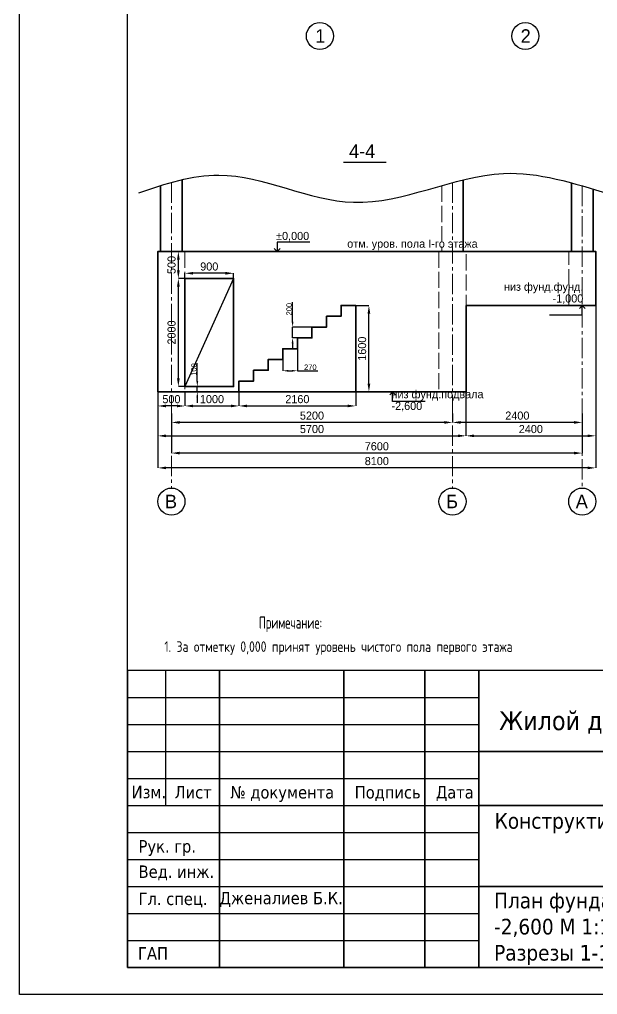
# Model space of a CAD drawing. Header units: millimetres. Extents: x 363119 to 453119, y -246250 to -184425.
# Drawn here: x 386119 to 396813, y -214125 to -196072 of the extents above; entities that cross this region are included whole.
import ezdxf
from ezdxf.enums import TextEntityAlignment as Align

# ---------------------------------------------------------------- set-up
doc = ezdxf.new("R2010")
doc.units = ezdxf.units.MM
doc.linetypes.add('ACAD_ISO02W100', pattern=[15, 12, -3])
doc.linetypes.add('CENTER2', pattern=[1.125, 0.75, -0.125, 0.125, -0.125])
for name, color, linetype in [('0 duvar', 2, 'Continuous'), ('AKS', 252, 'CENTER2'), ('Надписи', 211, 'Continuous'), ('Штамп', 222, 'Continuous')]:
    doc.layers.add(name, color=color, linetype=linetype)
doc.layers.add('ahsap', color=222, linetype='Continuous', lineweight=13)
doc.styles.add('SPDS', font='SPDS.shx')
doc.dimstyles.new('ISO-25', dxfattribs={"dimtxt": 100, "dimasz": 2.5, "dimexe": 1.25, "dimexo": 0.625, "dimtad": 1, "dimdec": 0, "dimtxsty": 'Standard', "dimcen": 2.5, "dimadec": 0, "dimazin": 0, "dimtfac": 1, "dimtdec": 0, "dimtmove": 0, "dimatfit": 3, "dimfxl": 0, "dimarcsym": 0})

# ---------------------------------------------------------------- blocks, each defined once
blk = doc.blocks.new('*D239')
at = {"layer": 'ahsap', "color": 0, "lineweight": -2}
for p, q in [((394130, -203368), (394130, -203532)), ((396530, -203368), (396530, -203532)), ((396380, -203532), (394280, -203532))]:
    blk.add_line(p, q, dxfattribs=at)
at = {"layer": 'ahsap', "color": 0}
for points in [[(394280, -203507), (394280, -203557), (394130, -203532)], [(396380, -203507), (396380, -203557), (396530, -203532)]]:
    blk.add_solid(points, dxfattribs=at)
at = {"layer": 'DEFPOINTS', "color": 0}
for p in [(394130, -203367), (396530, -203367), (394130, -203532)]:
    blk.add_point(p, dxfattribs=at)
at = {"layer": 'ahsap', "color": 0, "insert": (395330, -203407), "char_height": 150, "attachment_point": 5}
blk.add_mtext('2400', dxfattribs=at)
blk = doc.blocks.new('*D240')
at = {"layer": 'ahsap', "color": 0, "lineweight": -2}
for p, q in [((388930, -203368), (388930, -203532)), ((394130, -203368), (394130, -203532)), ((393980, -203532), (389080, -203532))]:
    blk.add_line(p, q, dxfattribs=at)
at = {"layer": 'ahsap', "color": 0}
for points in [[(389080, -203507), (389080, -203557), (388930, -203532)], [(393980, -203507), (393980, -203557), (394130, -203532)]]:
    blk.add_solid(points, dxfattribs=at)
at = {"layer": 'DEFPOINTS', "color": 0}
for p in [(388930, -203367), (394130, -203367), (388930, -203532)]:
    blk.add_point(p, dxfattribs=at)
at = {"layer": 'ahsap', "color": 0, "insert": (391530, -203407), "char_height": 150, "attachment_point": 5}
blk.add_mtext('5200', dxfattribs=at)
blk = doc.blocks.new('*D241')
at = {"layer": 'ahsap', "color": 0, "lineweight": -2}
for p, q in [((388930, -203368), (388930, -204101)), ((396530, -203368), (396530, -204101)), ((396380, -204100), (389080, -204100))]:
    blk.add_line(p, q, dxfattribs=at)
at = {"layer": 'ahsap', "color": 0}
for points in [[(389080, -204075), (389080, -204125), (388930, -204100)], [(396380, -204075), (396380, -204125), (396530, -204100)]]:
    blk.add_solid(points, dxfattribs=at)
at = {"layer": 'DEFPOINTS', "color": 0}
for p in [(388930, -203367), (396530, -203367), (388930, -204100)]:
    blk.add_point(p, dxfattribs=at)
at = {"layer": 'ahsap', "color": 0, "insert": (392730, -203975), "char_height": 150, "attachment_point": 5}
blk.add_mtext('7600', dxfattribs=at)
blk = doc.blocks.new('*D242')
at = {"layer": 'ahsap', "color": 0, "lineweight": -2}
for p, q in [((396780, -201368), (396780, -204375)), ((388680, -203368), (388680, -204375)), ((396630, -204374), (388830, -204374))]:
    blk.add_line(p, q, dxfattribs=at)
at = {"layer": 'ahsap', "color": 0}
for points in [[(388830, -204349), (388830, -204399), (388680, -204374)], [(396630, -204349), (396630, -204399), (396780, -204374)]]:
    blk.add_solid(points, dxfattribs=at)
at = {"layer": 'DEFPOINTS', "color": 0}
for p in [(396780, -201367), (388680, -203367), (388680, -204374)]:
    blk.add_point(p, dxfattribs=at)
at = {"layer": 'ahsap', "color": 0, "insert": (392730, -204249), "char_height": 150, "attachment_point": 5}
blk.add_mtext('8100', dxfattribs=at)
blk = doc.blocks.new('*D243')
at = {"layer": 'ahsap', "color": 0, "lineweight": -2}
for p, q in [((389180, -200867), (389180, -200771)), ((389930, -200771), (389330, -200771)), ((390080, -200867), (390080, -200771))]:
    blk.add_line(p, q, dxfattribs=at)
at = {"layer": 'ahsap', "color": 0}
for points in [[(389330, -200746), (389330, -200796), (389180, -200771)], [(389930, -200746), (389930, -200796), (390080, -200771)]]:
    blk.add_solid(points, dxfattribs=at)
at = {"layer": 'DEFPOINTS', "color": 0}
for p in [(389180, -200771), (389180, -200867), (390080, -200867)]:
    blk.add_point(p, dxfattribs=at)
at = {"layer": 'ahsap', "color": 0, "insert": (389630, -200646), "char_height": 150, "attachment_point": 5}
blk.add_mtext('900', dxfattribs=at)
blk = doc.blocks.new('*D248')
at = {"layer": 'ahsap', "color": 0, "lineweight": -2}
for p, q in [((389179, -200867), (389058, -200867)), ((389058, -202717), (389058, -201017)), ((389179, -202867), (389058, -202867))]:
    blk.add_line(p, q, dxfattribs=at)
at = {"layer": 'ahsap', "color": 0}
for points in [[(389033, -201017), (389083, -201017), (389058, -200867)], [(389033, -202717), (389083, -202717), (389058, -202867)]]:
    blk.add_solid(points, dxfattribs=at)
at = {"layer": 'DEFPOINTS', "color": 0}
for p in [(389058, -200867), (389180, -200867), (389180, -202867)]:
    blk.add_point(p, dxfattribs=at)
at = {"layer": 'ahsap', "color": 0, "insert": (388933, -201867), "char_height": 150, "attachment_point": 5, "rotation": 90}
blk.add_mtext('2000', dxfattribs=at)
blk = doc.blocks.new('*D249')
at = {"layer": 'ahsap', "color": 0, "lineweight": -2}
for p, q in [((389179, -200367), (389058, -200367)), ((389058, -200717), (389058, -200517)), ((389179, -200867), (389058, -200867))]:
    blk.add_line(p, q, dxfattribs=at)
at = {"layer": 'ahsap', "color": 0}
for points in [[(389033, -200517), (389083, -200517), (389058, -200367)], [(389033, -200717), (389083, -200717), (389058, -200867)]]:
    blk.add_solid(points, dxfattribs=at)
at = {"layer": 'DEFPOINTS', "color": 0}
for p in [(389058, -200367), (389180, -200367), (389180, -200867)]:
    blk.add_point(p, dxfattribs=at)
at = {"layer": 'ahsap', "color": 0, "insert": (388933, -200617), "char_height": 150, "attachment_point": 5, "rotation": 90}
blk.add_mtext('500', dxfattribs=at)
blk = doc.blocks.new('*D250')
at = {"layer": 'ahsap', "color": 0, "lineweight": -2}
for p, q in [((392341, -201367), (392585, -201367)), ((392584, -202817), (392584, -201517)), ((392341, -202967), (392585, -202967))]:
    blk.add_line(p, q, dxfattribs=at)
at = {"layer": 'ahsap', "color": 0}
for points in [[(392559, -201517), (392609, -201517), (392584, -201367)], [(392559, -202817), (392609, -202817), (392584, -202967)]]:
    blk.add_solid(points, dxfattribs=at)
at = {"layer": 'DEFPOINTS', "color": 0}
for p in [(392340, -201367), (392584, -201367), (392340, -202967)]:
    blk.add_point(p, dxfattribs=at)
at = {"layer": 'ahsap', "color": 0, "insert": (392459, -202167), "char_height": 150, "attachment_point": 5, "rotation": 90}
blk.add_mtext('1600', dxfattribs=at)
blk = doc.blocks.new('*D244')
at = {"layer": 'ahsap', "color": 0, "lineweight": -2}
for p, q in [((389180, -202968), (389180, -203228)), ((390180, -202968), (390180, -203228)), ((389330, -203227), (390030, -203227))]:
    blk.add_line(p, q, dxfattribs=at)
at = {"layer": 'ahsap', "color": 0}
for points in [[(389330, -203202), (389330, -203252), (389180, -203227)], [(390030, -203202), (390030, -203252), (390180, -203227)]]:
    blk.add_solid(points, dxfattribs=at)
at = {"layer": 'DEFPOINTS', "color": 0}
for p in [(389180, -202967), (390180, -202967), (390180, -203227)]:
    blk.add_point(p, dxfattribs=at)
at = {"layer": 'ahsap', "color": 0, "insert": (389680, -203102), "char_height": 150, "attachment_point": 5}
blk.add_mtext('1000', dxfattribs=at)
blk = doc.blocks.new('*D238')
at = {"layer": 'ahsap', "color": 0, "lineweight": -2}
for p, q in [((390180, -202968), (390180, -203228)), ((392340, -202968), (392340, -203228)), ((390330, -203227), (392190, -203227))]:
    blk.add_line(p, q, dxfattribs=at)
at = {"layer": 'ahsap', "color": 0}
for points in [[(390330, -203202), (390330, -203252), (390180, -203227)], [(392190, -203202), (392190, -203252), (392340, -203227)]]:
    blk.add_solid(points, dxfattribs=at)
at = {"layer": 'DEFPOINTS', "color": 0}
for p in [(390180, -202967), (392340, -202967), (392340, -203227)]:
    blk.add_point(p, dxfattribs=at)
at = {"layer": 'ahsap', "color": 0, "insert": (391260, -203102), "char_height": 150, "attachment_point": 5}
blk.add_mtext('2160', dxfattribs=at)
blk = doc.blocks.new('*D245')
at = {"layer": 'ahsap', "color": 0, "lineweight": -2}
for p, q in [((388680, -202968), (388680, -203228)), ((389180, -202968), (389180, -203228)), ((389030, -203228), (388830, -203228))]:
    blk.add_line(p, q, dxfattribs=at)
at = {"layer": 'ahsap', "color": 0}
for points in [[(388830, -203203), (388830, -203253), (388680, -203228)], [(389030, -203203), (389030, -203253), (389180, -203228)]]:
    blk.add_solid(points, dxfattribs=at)
at = {"layer": 'DEFPOINTS', "color": 0}
for p in [(388680, -202967), (389180, -202967), (388680, -203228)]:
    blk.add_point(p, dxfattribs=at)
at = {"layer": 'ahsap', "color": 0, "insert": (388930, -203103), "char_height": 150, "attachment_point": 5}
blk.add_mtext('500', dxfattribs=at)
blk = doc.blocks.new('*D246')
at = {"layer": 'ahsap', "color": 0, "lineweight": -2}
for p, q in [((390990, -202168), (390990, -202576)), ((391260, -202168), (391260, -202576)), ((391090, -202576), (391160, -202576)), ((391260, -202576), (391640, -202576))]:
    blk.add_line(p, q, dxfattribs=at)
at = {"layer": 'ahsap', "color": 0}
for points in [[(391090, -202560), (391090, -202593), (390990, -202576)], [(391160, -202560), (391160, -202593), (391260, -202576)]]:
    blk.add_solid(points, dxfattribs=at)
at = {"layer": 'DEFPOINTS', "color": 0}
for p in [(390990, -202167), (391260, -202167), (391260, -202576)]:
    blk.add_point(p, dxfattribs=at)
at = {"layer": 'ahsap', "color": 0, "insert": (391500, -202511), "char_height": 100, "attachment_point": 5}
blk.add_mtext('270', dxfattribs=at)
blk = doc.blocks.new('*D247')
at = {"layer": 'ahsap', "color": 0, "lineweight": -2}
for p, q in [((391172, -201667), (391172, -201304)), ((391529, -201767), (391172, -201767)), ((391172, -201967), (391172, -201767)), ((391529, -201967), (391172, -201967)), ((391172, -202067), (391172, -202167))]:
    blk.add_line(p, q, dxfattribs=at)
at = {"layer": 'ahsap', "color": 0}
for points in [[(391155, -201667), (391189, -201667), (391172, -201767)], [(391155, -202067), (391189, -202067), (391172, -201967)]]:
    blk.add_solid(points, dxfattribs=at)
at = {"layer": 'DEFPOINTS', "color": 0}
for p in [(391172, -201767), (391530, -201767), (391530, -201967)]:
    blk.add_point(p, dxfattribs=at)
at = {"layer": 'ahsap', "color": 0, "insert": (391107, -201436), "char_height": 100, "attachment_point": 5, "rotation": 90}
blk.add_mtext('200', dxfattribs=at)
blk = doc.blocks.new('*D251')
at = {"layer": 'ahsap', "color": 0, "lineweight": -2}
for p, q in [((388680, -202968), (388680, -203781)), ((394380, -202968), (394380, -203781)), ((388830, -203781), (394230, -203781))]:
    blk.add_line(p, q, dxfattribs=at)
at = {"layer": 'ahsap', "color": 0}
for points in [[(388830, -203756), (388830, -203806), (388680, -203781)], [(394230, -203756), (394230, -203806), (394380, -203781)]]:
    blk.add_solid(points, dxfattribs=at)
at = {"layer": 'DEFPOINTS', "color": 0}
for p in [(388680, -202967), (394380, -202967), (394380, -203781)]:
    blk.add_point(p, dxfattribs=at)
at = {"layer": 'ahsap', "color": 0, "insert": (391530, -203656), "char_height": 150, "attachment_point": 5}
blk.add_mtext('5700', dxfattribs=at)
blk = doc.blocks.new('*D252')
at = {"layer": 'ahsap', "color": 0, "lineweight": -2}
for p, q in [((394380, -201368), (394380, -203781)), ((396780, -201368), (396780, -203781)), ((394530, -203781), (396630, -203781))]:
    blk.add_line(p, q, dxfattribs=at)
at = {"layer": 'ahsap', "color": 0}
for points in [[(394530, -203756), (394530, -203806), (394380, -203781)], [(396630, -203756), (396630, -203806), (396780, -203781)]]:
    blk.add_solid(points, dxfattribs=at)
at = {"layer": 'DEFPOINTS', "color": 0}
for p in [(394380, -201367), (396780, -201367), (396780, -203781)]:
    blk.add_point(p, dxfattribs=at)
at = {"layer": 'ahsap', "color": 0, "insert": (395580, -203656), "char_height": 150, "attachment_point": 5}
blk.add_mtext('2400', dxfattribs=at)
blk = doc.blocks.new('*D289')
at = {"layer": 'ahsap', "color": 0, "lineweight": -2}
for p, q in [((389409, -202767), (389409, -202437)), ((389181, -202867), (389409, -202867)), ((389409, -202967), (389409, -202867)), ((389181, -202967), (389409, -202967)), ((389409, -203067), (389409, -203167))]:
    blk.add_line(p, q, dxfattribs=at)
at = {"layer": 'ahsap', "color": 0}
for points in [[(389392, -202767), (389425, -202767), (389409, -202867)], [(389392, -203067), (389425, -203067), (389409, -202967)]]:
    blk.add_solid(points, dxfattribs=at)
at = {"layer": 'DEFPOINTS', "color": 0}
for p in [(389180, -202867), (389409, -202867), (389180, -202967)]:
    blk.add_point(p, dxfattribs=at)
at = {"layer": 'ahsap', "color": 0, "insert": (389344, -202552), "char_height": 100, "attachment_point": 5, "rotation": 90}
blk.add_mtext('100', dxfattribs=at)

msp = doc.modelspace()

# ---------------------------------------------------------------- linework, layer by layer
at = {"color": 0}
msp.add_line((392113.1, -198714.5), (392904.2, -198714.5), dxfattribs=at)
for p, q in [((396738.3, -201367.3), (396238.3, -201367.3)), ((388819.3, -208125.1), (388819.3, -210625.1))]:
    msp.add_line(p, q)
for points in [[(391491.8, -200192.3), (390886.8, -200192.3), (390886.8, -200367.3), (390833.8, -200314.2), (390886.8, -200367.3), (390939.9, -200314.2)], [(395925.1, -201542.2), (396530.1, -201542.3), (396530.1, -201367.3), (396583.1, -201420.3), (396530.1, -201367.3), (396477, -201420.3)], [(393626.8, -203142.2), (393021.8, -203142.3), (393021.8, -202967.3), (392968.8, -203020.3), (393021.8, -202967.3), (393074.8, -203020.3)]]:
    msp.add_lwpolyline(points)
msp.add_lwpolyline([(389180.1, -202867.3), (389180.1, -202867.3), (390080.1, -202867.3), (390080.1, -200867.3), (389180.1, -202867.3)], dxfattribs=at)
msp.add_spline([(388325.7, -199278.5), (389808.8, -198952.6), (392300.5, -199456.3), (395074, -198923), (397021, -199304.3)], degree=3, dxfattribs=at)
at = {"layer": 'ahsap', "color": 0, "lineweight": 35}
for points in [[(388930.1, -200367.3), (389130.1, -200367.3), (389130.1, -199037.8)], [(394130.1, -200367.3), (394330.1, -200367.3), (394330.1, -199040.7)], [(396530.1, -200367.3), (396330.1, -200367.3), (396330.1, -199095.9)], [(388730.1, -199147.5), (388730.1, -200367.3), (388930.1, -200367.3)], [(396530.1, -200367.3), (396730.1, -200367.3), (396730.1, -199212.9)], [(396530.1, -201367.3), (396780.1, -201367.3), (396780.1, -200367.3), (388930.1, -200367.3), (388680.1, -200367.3), (388680.1, -202967.3)], [(389180.1, -202867.3), (390080.1, -202867.3), (390080.1, -200867.3), (389180.1, -200867.3), (389180.1, -202867.3)], [(390180.1, -202967.3), (390180.1, -202967.3), (390180.1, -202967.3), (390180.1, -202767.3), (390450.1, -202767.3), (390450.1, -202567.3), (390720.1, -202567.3), (390720.1, -202367.3), (390990.1, -202367.3), (390990.1, -202167.3), (391260.1, -202167.3), (391260.1, -201967.3), (391530.1, -201967.3), (391530.1, -201767.3), (391800.1, -201767.3), (391800.1, -201567.3), (392070.1, -201567.3), (392070.1, -201367.3), (392340.1, -201367.3), (392340.1, -202967.3)], [(394380.1, -201367.3), (394380.1, -202967.3)], [(394380.1, -201367.3), (396530.1, -201367.3)], [(388680.1, -202967), (388680.1, -202967.3), (394380.1, -202967.3)]]:
    msp.add_lwpolyline(points, dxfattribs=at)
at = {"layer": 'ahsap', "color": 0, "linetype": 'ACAD_ISO02W100', "ltscale": 25}
for points in [[(393930.1, -199147.5), (393930.1, -200367.3), (394130.1, -200367.3)], [(388680.1, -202967.3), (388680.1, -200367.3), (389180.1, -200367.3), (389180.1, -202967.3)], [(394380.1, -202967.3), (394380.1, -200367.3), (393880.1, -200367.3), (393880.1, -202967.3)], [(396530.1, -201367.3), (396280.1, -201367.3), (396280.1, -200367.3), (396780.1, -200367.3), (396780.1, -201367.3), (396530.1, -201367.3)]]:
    msp.add_lwpolyline(points, dxfattribs=at)
at = {"layer": 'AKS', "lineweight": 5, "ltscale": 500}
for p, q in [((388930.1, -199088.9), (388930.1, -204748.1)), ((394130.1, -199092.1), (394130.1, -204748.1)), ((396530.1, -199152.5), (396530.1, -204748.1))]:
    msp.add_line(p, q, dxfattribs=at)
at = {"layer": 'AKS', "color": 0, "linetype": 'Continuous'}
for centre in [(391676.9, -196377.9), (395476.9, -196377.9), (388930.1, -204998.1), (394130.1, -204998.1), (396530.1, -204998.1)]:
    msp.add_circle(centre, 250.5, dxfattribs=at)
at = {"layer": 'Штамп', "color": 0}
for p, q in [((388119.3, -208625.1), (394619.3, -208625.1)), ((388119.3, -209125.1), (394619.3, -209125.1)), ((388119.3, -209625.1), (406619.3, -209625.1)), ((388119.3, -210125.1), (394619.3, -210125.1)), ((388119.3, -210625.1), (406619.3, -210625.1)), ((388119.3, -211125.1), (394619.3, -211125.1)), ((388119.3, -211625.1), (394619.3, -211625.1)), ((388119.3, -212125.1), (406619.3, -212125.1)), ((388119.3, -212625.1), (394619.3, -212625.1)), ((388119.3, -213125.1), (394619.3, -213125.1))]:
    msp.add_line(p, q, dxfattribs=at)
for points in [[(407119.3, -214125.1), (386119.3, -214125.1), (386119.3, -184425.1), (407119.3, -184425.1)], [(388119.3, -213625.1), (389819.3, -213625.1), (389819.3, -208125.1), (388119.3, -208125.1)], [(389819.3, -213625.1), (392119.3, -213625.1), (392119.3, -208125.1), (389819.3, -208125.1)], [(392119.3, -213625.1), (393619.3, -213625.1), (393619.3, -208125.1), (392119.3, -208125.1)], [(393619.3, -213625.1), (394619.3, -213625.1), (394619.3, -208125.1), (393619.3, -208125.1)], [(394619.3, -209625.1), (406619.3, -209625.1), (406619.3, -208125.1), (394619.3, -208125.1)], [(394619.3, -210625.1), (406619.3, -210625.1), (406619.3, -209625.1), (394619.3, -209625.1)], [(394619.3, -212125.1), (401619.3, -212125.1), (401619.3, -210625.1), (394619.3, -210625.1)], [(394619.3, -213625.1), (401619.3, -213625.1), (401619.3, -212125.1), (394619.3, -212125.1)]]:
    msp.add_lwpolyline(points, close=True, dxfattribs=at)
at = {"layer": 'Штамп', "color": 0, "lineweight": 30}
for points in [[(388119.3, -213625.1), (388119.3, -184925.1), (406619.3, -184925.1), (406619.3, -213625.1)], [(406619.3, -213625.1), (388119.3, -213625.1)]]:
    msp.add_lwpolyline(points, dxfattribs=at)

# ---------------------------------------------------------------- texts
at = {"char_height": 150}
for s, width, insert, attachment_point in [('%%P0,000', 537.192, (390866.7, -200004.9), 1), ('отм. уров. пола I-го этажа', 3672.046, (394596, -200342.9), 9), ('низ фунд.фунд.', 1933.124, (396550.2, -201140.1), 9), ('-1,000', 537.192, (396550.2, -201339.8), 9), ('низ фунд.подвала', 1933.124, (393001.7, -203129.9), 7), ('-2,600', 537.192, (393001.7, -203329.6), 7)]:
    msp.add_mtext_dynamic_manual_height_columns(s, width=width, gutter_width=12.5, heights=[0], dxfattribs=dict(at, insert=insert, attachment_point=attachment_point))
at = {"layer": '0 duvar', "color": 0, "ltscale": 0.071429, "style": 'SPDS', "width": 0.8}
msp.add_text('Примечание:', height=225, dxfattribs=at).set_placement((390548.4, -207351.5))
at = {"layer": '0 duvar', "color": 0, "ltscale": 0.071429, "style": 'SPDS'}
msp.add_text('1. За отметку 0,000 принят уровень чистого пола первого этажа ', height=195, dxfattribs=at).set_placement((388799.4, -207781.3))
at = {"layer": 'AKS', "color": 0}
for s, p in [('1', (391684.8, -196375.8)), ('2', (395484.8, -196375.8)), ('4-4', (392458.4, -198510.3)), ('В', (388922.2, -204996)), ('Б', (394122.2, -204996)), ('А', (396522.2, -204996))]:
    msp.add_text(s, height=250, dxfattribs=at).set_placement(p, align=Align.MIDDLE)
at = {"layer": 'Надписи', "color": 0, "ltscale": 0.5, "attachment_point": 1}
for s, insert, char_height, width in [('{\\fTahoma|b0|i0|c204|p32;Жилой дом в с. Чолпонбай, Таласской обл.}', (394993, -208880.5), 350, 11377.885), ('{\\fTahoma|b0|i0|c204|p32;Изм.}', (388194.1, -210260.8), 230, 699.489), ('{\\fTahoma|b0|i0|c204|p32;Лист}', (388988.2, -210265.8), 230, 716.171), ('{\\fTahoma|b0|i0|c204|p32;№ документа}', (390021, -210265.8), 230, 1994.841), ('{\\fTahoma|b0|i0|c204|p32;Подпись}', (392321, -210265.8), 230, 1261.74), ('{\\fTahoma|b0|i0|c204|p32;Дата}', (393821, -210265.8), 230, 762.824), ('{\\fTahoma|b0|i0|c204|p32;Конструктивные решения}', (394910.7, -210765.3), 290, 6469.464), ('{\\fTahoma|b0|i0|c204|p32;Рук. гр.}', (388322.3, -211265.8), 230, 1434.854), ('{\\fTahoma|b0|i0|c204|p32;Вед. инж.}', (388322.3, -211736.5), 230, 1434.854), ('{\\fTahoma|b0|i0|c204|p32;Гл. спец.}', (388322.3, -212238.5), 230, 1434.854), ('{\\fTahoma|b0|i0|c204|p32;Дженалиев Б.К.}', (389819.3, -212224.1), 230, 2372.469), ('{\\fTahoma|b0|i0|c204|p32;План\\fTahoma|b0|i0|c0|p32; \\fTahoma|b0|i0|c204|p32;фундамента подвала на отм. -2,600 М 1:100\\PРазрезы 1-1, 4-4, 5-5}', (394899.3, -212239.8), 290, 6762.534), ('{\\fTahoma|b0|i0|c204|p32;ГАП}', (388312.4, -213247.7), 230, 1444.708)]:
    msp.add_mtext(s, dxfattribs=dict(at, insert=insert, char_height=char_height, width=width))

# ---------------------------------------------------------------- dimensions: what is measured, and where the dimension line sits
at = {"layer": 'ahsap', "color": 0}
for base, p1, p2, angle, override, picture, middle in [((389057.8, -200367.3), (389180.1, -200867.3), (389180.1, -200367.3), 90, {"dimtxt": 150, "dimasz": 150, "dimexe": 0.25, "dimgap": 50, "dimdle": 0.25, "dimfxl": 0.25}, '*D249', (388932.8, -200617.3)), ((389058.1, -200867.3), (389180.1, -202867.3), (389180.1, -200867.3), 90, {"dimtxt": 150, "dimasz": 150, "dimexe": 0.25, "dimgap": 50, "dimdle": 0.25, "dimfxl": 0.25}, '*D248', (388933.1, -201867.3)), ((388680.1, -204374.5), (396780.1, -201367.3), (388680.1, -203367.3), 180, {"dimtxt": 150, "dimasz": 150, "dimexe": 0.25, "dimgap": 50, "dimdle": 0.25, "dimfxl": 0.25}, '*D242', (392730.1, -204249.5)), ((391171.9, -201767.3), (391530.1, -201967.3), (391530.1, -201767.3), 90, {"dimasz": 100, "dimexe": 0.25, "dimgap": 15, "dimdle": 0.25, "dimfxl": 0.25}, '*D247', (391106.9, -201435.6)), ((392584.4, -201367.3), (392340.1, -202967.3), (392340.1, -201367.3), 90, {"dimtxt": 150, "dimasz": 150, "dimexe": 0.25, "dimgap": 50, "dimdle": 0.25, "dimfxl": 0.25}, '*D250', (392459.4, -202167.3)), ((389408.8, -202867.3), (389180.1, -202967.3), (389180.1, -202867.3), 90, {"dimasz": 100, "dimexe": 0.25, "dimgap": 15, "dimdle": 0.25, "dimfxl": 0.25}, '*D289', (389343.8, -202552.3)), ((388930.1, -203531.7), (394130.1, -203367.3), (388930.1, -203367.3), 180, {"dimtxt": 150, "dimasz": 150, "dimexe": 0.25, "dimgap": 50, "dimdle": 0.25, "dimfxl": 0.25}, '*D240', (391530.1, -203406.7)), ((388930.1, -204100.3), (396530.1, -203367.3), (388930.1, -203367.3), 180, {"dimtxt": 150, "dimasz": 150, "dimexe": 0.25, "dimgap": 50, "dimdle": 0.25, "dimfxl": 0.25}, '*D241', (392730.1, -203975.3)), ((394130.1, -203531.7), (396530.1, -203367.3), (394130.1, -203367.3), 180, {"dimtxt": 150, "dimasz": 150, "dimexe": 0.25, "dimgap": 50, "dimdle": 0.25, "dimfxl": 0.25}, '*D239', (395330.1, -203406.7))]:
    dim = msp.add_linear_dim(base=base, p1=p1, p2=p2, angle=angle, dimstyle='ISO-25', override=override, dxfattribs=at)
    dim.commit()
    dim.dimension.update_dxf_attribs({"geometry": picture, "text_midpoint": middle})
for base, p1, p2, override, picture, middle in [((389180.1, -200771.4), (390080.1, -200867.3), (389180.1, -200867.3), {"dimtxt": 150, "dimasz": 150, "dimexe": 0.25, "dimgap": 50, "dimdle": 0.25, "dimfxl": 0.25}, '*D243', (389630.1, -200646.4)), ((396780.1, -203780.9), (394380.1, -201367.3), (396780.1, -201367.3), {"dimtxt": 150, "dimasz": 150, "dimexe": 0.25, "dimgap": 50, "dimdle": 0.25, "dimfxl": 0.25}, '*D252', (395580.1, -203655.9)), ((391260.1, -202576.2), (390990.1, -202167.3), (391260.1, -202167.3), {"dimasz": 100, "dimexe": 0.25, "dimgap": 15, "dimdle": 0.25, "dimfxl": 0.25}, '*D246', (391500.1, -202511.2)), ((388680.1, -203227.5), (389180.1, -202967.3), (388680.1, -202967), {"dimtxt": 150, "dimasz": 150, "dimexe": 0.25, "dimgap": 50, "dimdle": 0.25, "dimfxl": 0.25}, '*D245', (388930.1, -203102.5)), ((394380.1, -203780.9), (388680.1, -202967.3), (394380.1, -202967.3), {"dimtxt": 150, "dimasz": 150, "dimexe": 0.25, "dimgap": 50, "dimdle": 0.25, "dimfxl": 0.25}, '*D251', (391530.1, -203655.9)), ((390180.1, -203227.3), (389180.1, -202967.3), (390180.1, -202967.3), {"dimtxt": 150, "dimasz": 150, "dimexe": 0.25, "dimgap": 50, "dimdle": 0.25, "dimfxl": 0.25}, '*D244', (389680.1, -203102.3)), ((392340.1, -203227.3), (390180.1, -202967.3), (392340.1, -202967.3), {"dimtxt": 150, "dimasz": 150, "dimexe": 0.25, "dimgap": 50, "dimdle": 0.25, "dimfxl": 0.25}, '*D238', (391260.1, -203102.3))]:
    dim = msp.add_linear_dim(base=base, p1=p1, p2=p2, dimstyle='ISO-25', override=override, dxfattribs=at)
    dim.commit()
    dim.dimension.update_dxf_attribs({"geometry": picture, "text_midpoint": middle})

doc.saveas('drawing.dxf')
